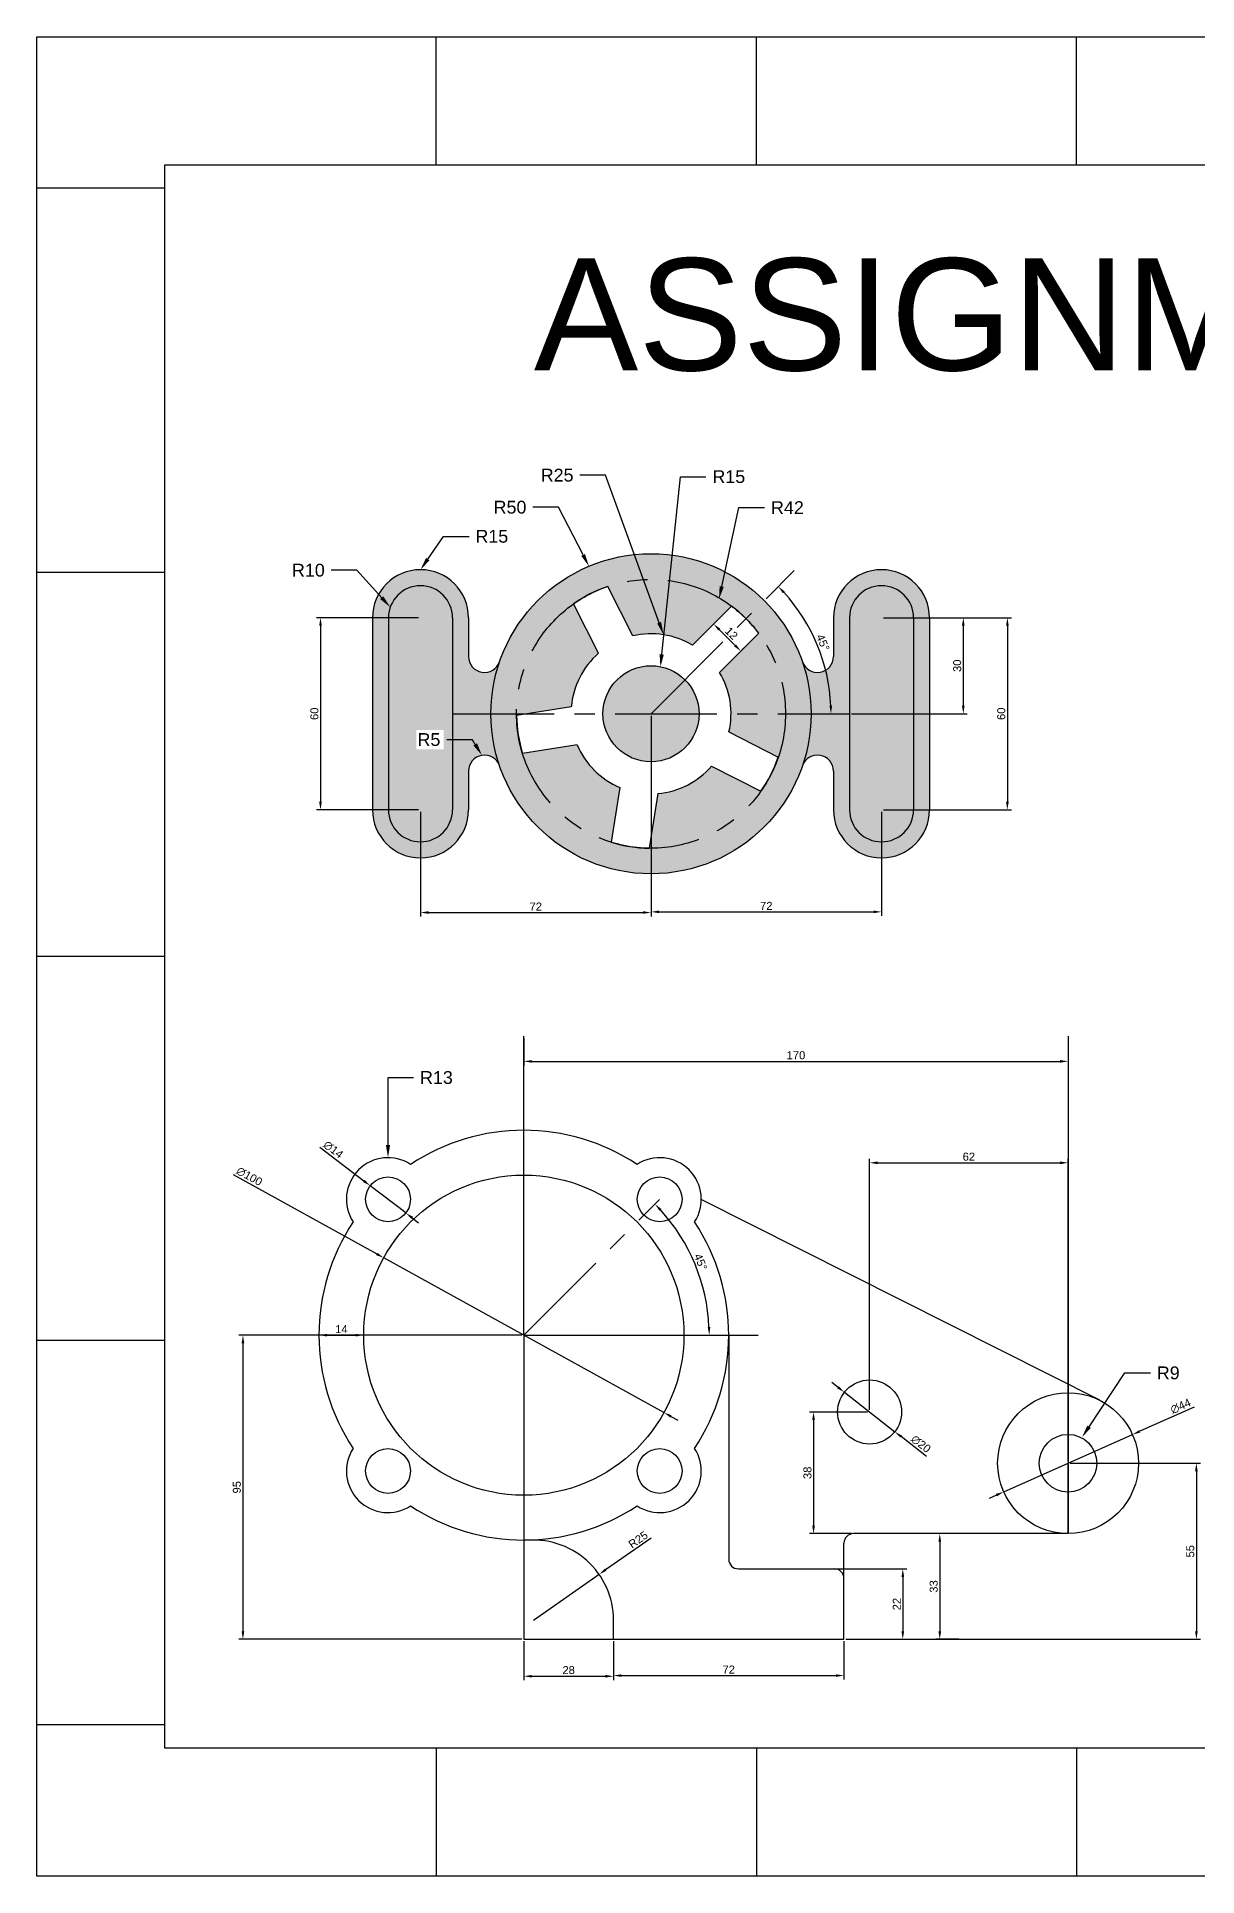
# Model space of a CAD drawing. Header units: millimetres. Extents: x 711 to 1361, y 443 to 1017.
# Drawn here: x 711 to 1073, y 443 to 1017 of the extents above; entities that cross this region are included whole.
import ezdxf
from ezdxf import colors
from ezdxf.entities.mleader import LeaderData, LeaderLine
from ezdxf.math import Vec2, Vec3

# ---------------------------------------------------------------- set-up
doc = ezdxf.new("R2010")
doc.units = ezdxf.units.MM
doc.linetypes.add('CENTER', pattern=[50.8, 31.75, -6.35, 6.35, -6.35])
doc.styles.get("Standard").update_dxf_attribs({"font": 'arial.ttf'})
doc.dimstyles.new('ISO-25', dxfattribs={"dimtxt": 2.5, "dimasz": 2.5, "dimexe": 1.25, "dimexo": 0.625, "dimtad": 1, "dimtxsty": 'Standard', "dimcen": 2.5, "dimadec": 0, "dimazin": 0, "dimtfac": 1, "dimtmove": 0, "dimatfit": 3, "dimfxl": 1, "dimarcsym": 0})

# ---------------------------------------------------------------- blocks, each defined once
blk = doc.blocks.new('*U2')
for p, q in [((-10.36, -1.87), (1.87, 10.36)), ((-1.87, -10.36), (10.36, 1.87))]:
    blk.add_line(p, q)
blk.add_arc((-23.28, -23.28), 42, 36.78679, 53.21321)
blk = doc.blocks.new('*U3')
at = {"color": 0, "linetype": 'ByBlock', "lineweight": -2, "transparency": 16777216}
for p, rotation in [((332.76, 194.82), 71.99999999999999), ((315.19, 160.34), 144), ((377.03, 150.55), 288), ((342.55, 132.98), 216)]:
    blk.add_blockref('*U2', p, dxfattribs=dict(at, rotation=rotation))
blk.add_blockref('*U2', (370.98, 188.77), dxfattribs=at)
blk = doc.blocks.new('*D4')
at = {"color": 0, "lineweight": -2, "transparency": 16777216}
for p, q in [((902.85, 805.27), (902.85, 742.77)), ((974.85, 775.27), (974.85, 742.77)), ((905.35, 744.02), (972.35, 744.02))]:
    blk.add_line(p, q, dxfattribs=at)
at = {"color": 0, "transparency": 16777216}
for points in [[(905.35, 744.44), (905.35, 743.61), (902.85, 744.02)], [(972.35, 744.44), (972.35, 743.61), (974.85, 744.02)]]:
    blk.add_solid(points, dxfattribs=at)
at = {"layer": 'Defpoints', "color": 0, "transparency": 16777216}
for p in [(902.85, 805.9), (974.85, 775.9), (974.85, 744.02)]:
    blk.add_point(p, dxfattribs=at)
at = {"color": 0, "transparency": 16777216, "insert": (938.85, 745.9), "char_height": 2.5, "attachment_point": 5}
blk.add_mtext('72', dxfattribs=at)
blk = doc.blocks.new('*D5')
at = {"color": 0, "lineweight": -2, "transparency": 16777216}
for p, q in [((902.85, 805.27), (902.85, 742.56)), ((830.85, 775.27), (830.85, 742.56)), ((833.35, 743.81), (900.35, 743.81))]:
    blk.add_line(p, q, dxfattribs=at)
at = {"color": 0, "transparency": 16777216}
for points in [[(833.35, 744.23), (833.35, 743.4), (830.85, 743.81)], [(900.35, 744.23), (900.35, 743.4), (902.85, 743.81)]]:
    blk.add_solid(points, dxfattribs=at)
at = {"layer": 'Defpoints', "color": 0, "transparency": 16777216}
for p in [(902.85, 805.9), (830.85, 775.9), (902.85, 743.81)]:
    blk.add_point(p, dxfattribs=at)
at = {"color": 0, "transparency": 16777216, "insert": (866.85, 745.69), "char_height": 2.5, "attachment_point": 5}
blk.add_mtext('72', dxfattribs=at)
blk = doc.blocks.new('*D6')
at = {"color": 0, "lineweight": -2, "transparency": 16777216}
for p, q in [((830.22, 835.9), (798.36, 835.9)), ((799.61, 833.4), (799.61, 778.4)), ((830.22, 775.9), (798.36, 775.9))]:
    blk.add_line(p, q, dxfattribs=at)
at = {"color": 0, "transparency": 16777216}
for points in [[(799.19, 833.4), (800.03, 833.4), (799.61, 835.9)], [(799.19, 778.4), (800.03, 778.4), (799.61, 775.9)]]:
    blk.add_solid(points, dxfattribs=at)
at = {"layer": 'Defpoints', "color": 0, "transparency": 16777216}
for p in [(830.85, 835.9), (799.61, 775.9), (830.85, 775.9)]:
    blk.add_point(p, dxfattribs=at)
at = {"color": 0, "transparency": 16777216, "insert": (797.71, 805.9), "char_height": 2.5, "attachment_point": 5, "rotation": 90}
blk.add_mtext('60', dxfattribs=at)
blk = doc.blocks.new('*D7')
at = {"color": 0, "lineweight": -2, "transparency": 16777216}
for p, q in [((922.32, 833.86), (923.3, 834.83)), ((924.18, 832.18), (929.13, 827.23)), ((930.81, 825.38), (931.78, 826.35))]:
    blk.add_line(p, q, dxfattribs=at)
at = {"color": 0, "transparency": 16777216}
for points in [[(924.47, 832.48), (923.88, 831.89), (922.41, 833.95)], [(929.42, 827.53), (928.83, 826.94), (930.9, 825.47)]]:
    blk.add_solid(points, dxfattribs=at)
at = {"layer": 'Defpoints', "color": 0, "transparency": 16777216}
for p in [(921.88, 833.42), (930.37, 824.93), (930.9, 825.47)]:
    blk.add_point(p, dxfattribs=at)
at = {"color": 0, "transparency": 16777216, "insert": (927.98, 831.04), "char_height": 2.5, "attachment_point": 5, "rotation": 315}
blk.add_mtext('12', dxfattribs=at)
blk = doc.blocks.new('*D8')
at = {"color": 0, "lineweight": -2, "transparency": 16777216}
blk.add_arc((902.85, 805.9), 56.21, 2.54849, 42.45151, dxfattribs=at)
at = {"color": 0, "transparency": 16777216}
for points in [[(944.02, 843.55), (944.62, 844.13), (942.59, 845.65)], [(959.42, 808.41), (958.58, 808.39), (959.06, 805.9)]]:
    blk.add_solid(points, dxfattribs=at)
at = {"layer": 'Defpoints', "color": 0, "transparency": 16777216}
for p in [(947.56, 850.61), (957.14, 820.45), (840.85, 805.9), (902.85, 805.9), (964.85, 805.9)]:
    blk.add_point(p, dxfattribs=at)
at = {"color": 0, "transparency": 16777216, "insert": (956.53, 828.14), "char_height": 2.5, "attachment_point": 5, "rotation": 292.5}
blk.add_mtext('45°', dxfattribs=at)
blk = doc.blocks.new('*D9')
at = {"color": 0, "lineweight": -2, "transparency": 16777216}
for p, q in [((975.47, 835.9), (1015.41, 835.9)), ((1014.16, 833.4), (1014.16, 778.4)), ((975.47, 775.9), (1015.41, 775.9))]:
    blk.add_line(p, q, dxfattribs=at)
at = {"color": 0, "transparency": 16777216}
for points in [[(1013.74, 833.4), (1014.58, 833.4), (1014.16, 835.9)], [(1013.74, 778.4), (1014.58, 778.4), (1014.16, 775.9)]]:
    blk.add_solid(points, dxfattribs=at)
at = {"layer": 'Defpoints', "color": 0, "transparency": 16777216}
for p in [(974.85, 835.9), (974.85, 775.9), (1014.16, 775.9)]:
    blk.add_point(p, dxfattribs=at)
at = {"color": 0, "transparency": 16777216, "insert": (1012.26, 805.9), "char_height": 2.5, "attachment_point": 5, "rotation": 90}
blk.add_mtext('60', dxfattribs=at)
blk = doc.blocks.new('*D10')
at = {"color": 0, "lineweight": -2, "transparency": 16777216}
for p, q in [((975.47, 835.9), (1001.64, 835.9)), ((1000.39, 833.4), (1000.39, 808.4)), ((965.47, 805.9), (1001.64, 805.9))]:
    blk.add_line(p, q, dxfattribs=at)
at = {"color": 0, "transparency": 16777216}
for points in [[(999.97, 833.4), (1000.8, 833.4), (1000.39, 835.9)], [(999.97, 808.4), (1000.8, 808.4), (1000.39, 805.9)]]:
    blk.add_solid(points, dxfattribs=at)
at = {"layer": 'Defpoints', "color": 0, "transparency": 16777216}
for p in [(974.85, 835.9), (964.85, 805.9), (1000.39, 805.9)]:
    blk.add_point(p, dxfattribs=at)
at = {"color": 0, "transparency": 16777216, "insert": (998.49, 820.9), "char_height": 2.5, "attachment_point": 5, "rotation": 90}
blk.add_mtext('30', dxfattribs=at)
blk = doc.blocks.new('*U21')
blk.add_circle((-2.97, -2.97), 7)
blk.add_arc((-2.97, -2.97), 13, 327.09981, 122.90019)
blk = doc.blocks.new('*U22')
at = {"color": 0, "linetype": 'ByBlock', "lineweight": -2, "transparency": 16777216}
for p, rotation in [((1175.74, 1230.92), 90.00000000000001), ((1175.74, 1140.12), 180), ((1266.53, 1140.12), 270)]:
    blk.add_blockref('*U21', p, dxfattribs=dict(at, rotation=rotation))
blk.add_blockref('*U21', (1266.53, 1230.92), dxfattribs=at)
blk = doc.blocks.new('*D23')
at = {"color": 0, "lineweight": -2, "transparency": 16777216}
for p, q in [((772.29, 661.94), (817.16, 637.17)), ((906.89, 587.63), (819.35, 635.96)), ((909.08, 586.42), (911.27, 585.21))]:
    blk.add_line(p, q, dxfattribs=at)
at = {"color": 0, "transparency": 16777216}
for points in [[(817.36, 637.53), (816.96, 636.8), (819.35, 635.96)], [(909.28, 586.78), (908.88, 586.05), (906.89, 587.63)]]:
    blk.add_solid(points, dxfattribs=at)
at = {"layer": 'Defpoints', "color": 0, "transparency": 16777216}
for p in [(819.35, 635.96), (906.89, 587.63)]:
    blk.add_point(p, dxfattribs=at)
at = {"color": 0, "transparency": 16777216, "insert": (777.39, 661.38), "char_height": 2.5, "attachment_point": 5, "rotation": 331.09628}
blk.add_mtext('∅100', dxfattribs=at)
blk = doc.blocks.new('*D24')
at = {"color": 0, "lineweight": -2, "transparency": 16777216}
for p, q in [((799.12, 611.17), (799.12, 610.54)), ((801.62, 611.79), (810.62, 611.79)), ((813.12, 612.42), (813.12, 613.04))]:
    blk.add_line(p, q, dxfattribs=at)
at = {"color": 0, "transparency": 16777216}
for points in [[(801.62, 612.21), (801.62, 611.38), (799.12, 611.79)], [(810.62, 612.21), (810.62, 611.38), (813.12, 611.79)]]:
    blk.add_solid(points, dxfattribs=at)
at = {"layer": 'Defpoints', "color": 0, "transparency": 16777216}
for p in [(799.12, 611.79), (813.12, 611.79), (813.12, 611.79)]:
    blk.add_point(p, dxfattribs=at)
at = {"color": 0, "transparency": 16777216, "insert": (806.12, 613.67), "char_height": 2.5, "attachment_point": 5}
blk.add_mtext('14', dxfattribs=at)
blk = doc.blocks.new('*D25')
at = {"color": 0, "lineweight": -2, "transparency": 16777216}
for p, q in [((799.41, 670.49), (813.15, 659.99)), ((826.26, 649.97), (815.13, 658.47)), ((828.24, 648.45), (830.23, 646.93))]:
    blk.add_line(p, q, dxfattribs=at)
at = {"color": 0, "transparency": 16777216}
for points in [[(813.4, 660.32), (812.89, 659.66), (815.13, 658.47)], [(828.5, 648.78), (827.99, 648.12), (826.26, 649.97)]]:
    blk.add_solid(points, dxfattribs=at)
at = {"layer": 'Defpoints', "color": 0, "transparency": 16777216}
for p in [(815.13, 658.47), (826.26, 649.97)]:
    blk.add_point(p, dxfattribs=at)
at = {"color": 0, "transparency": 16777216, "insert": (803.6, 669.77), "char_height": 2.5, "attachment_point": 5, "rotation": 322.60867}
blk.add_mtext('∅14', dxfattribs=at)
blk = doc.blocks.new('*D26')
at = {"color": 0, "lineweight": -2, "transparency": 16777216}
for p, q in [((862.5, 611.79), (774.14, 611.79)), ((775.39, 609.29), (775.39, 519.29)), ((862.5, 516.79), (774.14, 516.79))]:
    blk.add_line(p, q, dxfattribs=at)
at = {"color": 0, "transparency": 16777216}
for points in [[(774.97, 609.29), (775.8, 609.29), (775.39, 611.79)], [(774.97, 519.29), (775.8, 519.29), (775.39, 516.79)]]:
    blk.add_solid(points, dxfattribs=at)
at = {"layer": 'Defpoints', "color": 0, "transparency": 16777216}
for p in [(863.12, 611.79), (775.39, 516.79), (863.12, 516.79)]:
    blk.add_point(p, dxfattribs=at)
at = {"color": 0, "transparency": 16777216, "insert": (773.48, 564.29), "char_height": 2.5, "attachment_point": 5, "rotation": 90}
blk.add_mtext('95', dxfattribs=at)
blk = doc.blocks.new('*D27')
at = {"color": 0, "lineweight": -2, "transparency": 16777216}
for p, q in [((863.12, 516.17), (863.12, 504)), ((891.12, 516.17), (891.12, 504)), ((865.62, 505.25), (888.62, 505.25))]:
    blk.add_line(p, q, dxfattribs=at)
at = {"color": 0, "transparency": 16777216}
for points in [[(865.62, 505.66), (865.62, 504.83), (863.12, 505.25)], [(888.62, 505.66), (888.62, 504.83), (891.12, 505.25)]]:
    blk.add_solid(points, dxfattribs=at)
at = {"layer": 'Defpoints', "color": 0, "transparency": 16777216}
for p in [(863.12, 516.79), (891.12, 516.79), (891.12, 505.25)]:
    blk.add_point(p, dxfattribs=at)
at = {"color": 0, "transparency": 16777216, "insert": (877.12, 507.15), "char_height": 2.5, "attachment_point": 5}
blk.add_mtext('28', dxfattribs=at)
blk = doc.blocks.new('*D28')
at = {"color": 0, "lineweight": -2, "transparency": 16777216}
for p, q in [((863.12, 704.55), (863.12, 696.07)), ((1033.12, 704.55), (1033.12, 696.07)), ((865.62, 697.32), (1030.62, 697.32))]:
    blk.add_line(p, q, dxfattribs=at)
at = {"color": 0, "transparency": 16777216}
for points in [[(865.62, 697.74), (865.62, 696.91), (863.12, 697.32)], [(1030.62, 697.74), (1030.62, 696.91), (1033.12, 697.32)]]:
    blk.add_solid(points, dxfattribs=at)
at = {"layer": 'Defpoints', "color": 0, "transparency": 16777216}
for p in [(863.12, 705.18), (1033.12, 705.18), (1033.12, 697.32)]:
    blk.add_point(p, dxfattribs=at)
at = {"color": 0, "transparency": 16777216, "insert": (948.12, 699.22), "char_height": 2.5, "attachment_point": 5}
blk.add_mtext('170', dxfattribs=at)
blk = doc.blocks.new('*D29')
at = {"color": 0, "lineweight": -2, "transparency": 16777216}
for p, q in [((971.12, 588.42), (971.12, 666.88)), ((1033.12, 572.42), (1033.12, 666.88)), ((973.62, 665.63), (1030.62, 665.63))]:
    blk.add_line(p, q, dxfattribs=at)
at = {"color": 0, "transparency": 16777216}
for points in [[(973.62, 666.05), (973.62, 665.22), (971.12, 665.63)], [(1030.62, 666.05), (1030.62, 665.22), (1033.12, 665.63)]]:
    blk.add_solid(points, dxfattribs=at)
at = {"layer": 'Defpoints', "color": 0, "transparency": 16777216}
for p in [(1033.12, 665.63), (971.12, 587.79), (1033.12, 571.79)]:
    blk.add_point(p, dxfattribs=at)
at = {"color": 0, "transparency": 16777216, "insert": (1002.12, 667.53), "char_height": 2.5, "attachment_point": 5}
blk.add_mtext('62', dxfattribs=at)
blk = doc.blocks.new('*D30')
at = {"color": 0, "lineweight": -2, "transparency": 16777216}
for p, q in [((1072.51, 589.33), (1055.5, 581.76)), ((1013.02, 562.85), (1053.22, 580.74)), ((1010.74, 561.83), (1008.46, 560.81))]:
    blk.add_line(p, q, dxfattribs=at)
at = {"color": 0, "transparency": 16777216}
for points in [[(1055.33, 582.14), (1055.67, 581.38), (1053.22, 580.74)], [(1010.57, 562.21), (1010.91, 561.45), (1013.02, 562.85)]]:
    blk.add_solid(points, dxfattribs=at)
at = {"layer": 'Defpoints', "color": 0, "transparency": 16777216}
for p in [(1053.22, 580.74), (1013.02, 562.85)]:
    blk.add_point(p, dxfattribs=at)
at = {"color": 0, "transparency": 16777216, "insert": (1068.27, 589.6), "char_height": 2.5, "attachment_point": 5, "rotation": 23.99633}
blk.add_mtext('∅44', dxfattribs=at)
blk = doc.blocks.new('*D31')
at = {"color": 0, "lineweight": -2, "transparency": 16777216}
for p, q in [((1033.75, 571.79), (1074.44, 571.79)), ((1073.19, 569.29), (1073.19, 519.29)), ((963.75, 516.79), (1074.44, 516.79))]:
    blk.add_line(p, q, dxfattribs=at)
at = {"color": 0, "transparency": 16777216}
for points in [[(1072.77, 569.29), (1073.61, 569.29), (1073.19, 571.79)], [(1072.77, 519.29), (1073.61, 519.29), (1073.19, 516.79)]]:
    blk.add_solid(points, dxfattribs=at)
at = {"layer": 'Defpoints', "color": 0, "transparency": 16777216}
for p in [(1033.12, 571.79), (963.12, 516.79), (1073.19, 516.79)]:
    blk.add_point(p, dxfattribs=at)
at = {"color": 0, "transparency": 16777216, "insert": (1071.29, 544.29), "char_height": 2.5, "attachment_point": 5, "rotation": 90}
blk.add_mtext('55', dxfattribs=at)
blk = doc.blocks.new('*D32')
at = {"color": 0, "lineweight": -2, "transparency": 16777216}
for p, q in [((999, 549.79), (991.8, 549.79)), ((993.05, 547.29), (993.05, 519.29)), ((999, 516.79), (991.8, 516.79))]:
    blk.add_line(p, q, dxfattribs=at)
at = {"color": 0, "transparency": 16777216}
for points in [[(992.63, 547.29), (993.46, 547.29), (993.05, 549.79)], [(992.63, 519.29), (993.46, 519.29), (993.05, 516.79)]]:
    blk.add_solid(points, dxfattribs=at)
at = {"layer": 'Defpoints', "color": 0, "transparency": 16777216}
for p in [(999.62, 549.79), (993.05, 516.79), (999.62, 516.79)]:
    blk.add_point(p, dxfattribs=at)
at = {"color": 0, "transparency": 16777216, "insert": (991.15, 533.29), "char_height": 2.5, "attachment_point": 5, "rotation": 90}
blk.add_mtext('33', dxfattribs=at)
blk = doc.blocks.new('*D33')
at = {"color": 0, "lineweight": -2, "transparency": 16777216}
for p, q in [((945.75, 538.79), (982.74, 538.79)), ((981.49, 536.29), (981.49, 519.29)), ((963.75, 516.79), (982.74, 516.79))]:
    blk.add_line(p, q, dxfattribs=at)
at = {"color": 0, "transparency": 16777216}
for points in [[(981.07, 536.29), (981.91, 536.29), (981.49, 538.79)], [(981.07, 519.29), (981.91, 519.29), (981.49, 516.79)]]:
    blk.add_solid(points, dxfattribs=at)
at = {"layer": 'Defpoints', "color": 0, "transparency": 16777216}
for p in [(945.12, 538.79), (963.12, 516.79), (981.49, 516.79)]:
    blk.add_point(p, dxfattribs=at)
at = {"color": 0, "transparency": 16777216, "insert": (979.61, 527.79), "char_height": 2.5, "attachment_point": 5, "rotation": 90}
blk.add_mtext('22', dxfattribs=at)
blk = doc.blocks.new('*D34')
at = {"color": 0, "lineweight": -2, "transparency": 16777216}
for p, q in [((961.27, 595.48), (959.3, 597.02)), ((963.24, 593.95), (979, 581.64)), ((988.89, 573.92), (980.98, 580.1))]:
    blk.add_line(p, q, dxfattribs=at)
at = {"color": 0, "transparency": 16777216}
for points in [[(961.52, 595.81), (961.01, 595.16), (963.24, 593.95)], [(981.23, 580.43), (980.72, 579.77), (979, 581.64)]]:
    blk.add_solid(points, dxfattribs=at)
at = {"layer": 'Defpoints', "color": 0, "transparency": 16777216}
for p in [(963.24, 593.95), (979, 581.64)]:
    blk.add_point(p, dxfattribs=at)
at = {"color": 0, "transparency": 16777216, "insert": (987.13, 577.8), "char_height": 2.5, "attachment_point": 5, "rotation": 322.0276}
blk.add_mtext('∅20', dxfattribs=at)
blk = doc.blocks.new('*D35')
at = {"color": 0, "lineweight": -2, "transparency": 16777216}
for p, q in [((970.5, 587.79), (952.37, 587.79)), ((953.62, 585.29), (953.62, 552.29)), ((965.5, 549.79), (952.37, 549.79))]:
    blk.add_line(p, q, dxfattribs=at)
at = {"color": 0, "transparency": 16777216}
for points in [[(953.2, 585.29), (954.04, 585.29), (953.62, 587.79)], [(953.2, 552.29), (954.04, 552.29), (953.62, 549.79)]]:
    blk.add_solid(points, dxfattribs=at)
at = {"layer": 'Defpoints', "color": 0, "transparency": 16777216}
for p in [(971.12, 587.79), (953.62, 549.79), (966.12, 549.79)]:
    blk.add_point(p, dxfattribs=at)
at = {"color": 0, "transparency": 16777216, "insert": (951.72, 568.79), "char_height": 2.5, "attachment_point": 5, "rotation": 90}
blk.add_mtext('38', dxfattribs=at)
blk = doc.blocks.new('*D36')
at = {"color": 0, "lineweight": -2, "transparency": 16777216}
for p, q in [((902.89, 548.43), (888.68, 538.52)), ((866.12, 522.79), (886.63, 537.09))]:
    blk.add_line(p, q, dxfattribs=at)
at = {"color": 0, "transparency": 16777216}
blk.add_solid([(888.44, 538.86), (888.92, 538.18), (886.63, 537.09)], dxfattribs=at)
at = {"layer": 'Defpoints', "color": 0, "transparency": 16777216}
for p in [(886.63, 537.09), (866.12, 522.79)]:
    blk.add_point(p, dxfattribs=at)
at = {"color": 0, "transparency": 16777216, "insert": (898.83, 547.92), "char_height": 2.5, "attachment_point": 5, "rotation": 34.88255}
blk.add_mtext('R25', dxfattribs=at)
blk = doc.blocks.new('*D37')
at = {"color": 0, "lineweight": -2, "transparency": 16777216}
for p, q in [((891.12, 516.17), (891.12, 504.21)), ((963.12, 516.17), (963.12, 504.21)), ((893.62, 505.46), (960.62, 505.46))]:
    blk.add_line(p, q, dxfattribs=at)
at = {"color": 0, "transparency": 16777216}
for points in [[(893.62, 505.87), (893.62, 505.04), (891.12, 505.46)], [(960.62, 505.87), (960.62, 505.04), (963.12, 505.46)]]:
    blk.add_solid(points, dxfattribs=at)
at = {"layer": 'Defpoints', "color": 0, "transparency": 16777216}
for p in [(891.12, 516.79), (963.12, 516.79), (963.12, 505.46)]:
    blk.add_point(p, dxfattribs=at)
at = {"color": 0, "transparency": 16777216, "insert": (927.12, 507.34), "char_height": 2.5, "attachment_point": 5}
blk.add_mtext('72', dxfattribs=at)
blk = doc.blocks.new('*D38')
at = {"color": 0, "lineweight": -2, "transparency": 16777216}
blk.add_arc((863.12, 611.79), 57.89, 2.47436, 42.52564, dxfattribs=at)
at = {"color": 0, "transparency": 16777216}
for points in [[(905.49, 650.64), (906.09, 651.21), (904.06, 652.73)], [(921.38, 614.3), (920.55, 614.28), (921.02, 611.79)]]:
    blk.add_solid(points, dxfattribs=at)
at = {"layer": 'Defpoints', "color": 0, "transparency": 16777216}
for p in [(905.55, 654.22), (919.04, 626.78), (863.12, 611.79), (863.12, 611.79), (936.27, 611.79)]:
    blk.add_point(p, dxfattribs=at)
at = {"color": 0, "transparency": 16777216, "insert": (918.36, 634.67), "char_height": 2.5, "attachment_point": 5, "rotation": 292.5}
blk.add_mtext('45°', dxfattribs=at)

msp = doc.modelspace()

# ---------------------------------------------------------------- hatches: boundary and pattern name
h = msp.add_hatch(color=256)
h.set_gradient(color1=(122, 175, 223), tint=1, name='SPHERICAL')
h.paths.add_polyline_path([(909.448, 855.462, 0.0591707), (897.656, 855.63), (900.49, 847.834, -0.0484959), (908.611, 847.502)], flags=17)
h.paths.add_polyline_path([(909.448, 855.462), (908.611, 847.502, -0.3744334), (944.846, 805.9, -1), (860.846, 805.9, -0.4551451), (908.611, 847.502), (909.448, 855.462, 0.4535522), (852.846, 805.9, 1), (952.846, 805.9, 0.3759396)])
h.paths.add_polyline_path([(886.482, 824.8), (878.628, 840.214, 0.2437127), (860.846, 805.9), (864.492, 805.9), (877.937, 808.029, -0.195408)], flags=17)
h.paths.add_polyline_path([(889.32, 845.662), (897.174, 830.248, -0.0975661), (906.833, 830.58), (908.611, 847.502, 0.0484959), (900.49, 847.834, 0.0680449)], flags=17)
h.paths.add_polyline_path([(927.998, 839.536, 0.1267598), (908.611, 847.502), (906.833, 830.58, -0.0960115), (915.765, 827.303)], flags=17)
h.paths.add_polyline_path([(936.483, 831.051), (924.25, 818.818, -0.1365983), (927.846, 805.9), (944.846, 805.9, 0.1619055)], flags=17)
h.paths.add_polyline_path([(944.846, 805.9), (927.846, 805.9, -0.0572808), (927.194, 800.228), (942.609, 792.374, 0.0821569)], flags=17)
h.paths.add_polyline_path([(921.746, 789.536, -0.195408), (904.976, 780.991), (902.27, 763.904, 0.2473526), (937.161, 781.682)], flags=17)
h.paths.add_polyline_path([(879.814, 796.177), (862.727, 793.471, 0.2473526), (890.417, 765.781), (893.124, 782.868, -0.195408)], flags=17)
h.paths.add_polyline_path([(897.656, 855.63), (900.49, 847.834, -0.0484959), (908.611, 847.502), (909.448, 855.462, 0.0591707)], flags=16)
h.paths.add_polyline_path([(855.574, 822.187, -0.8464781), (845.846, 823.816), (845.846, 835.9, 1), (815.846, 835.9), (815.846, 775.9, 1), (845.846, 775.9), (845.846, 787.983, -0.366415), (850.021, 792.915), (847.047, 797.81), (840.846, 797.81), (840.846, 775.9, -1), (820.846, 775.9), (820.846, 835.9, -1), (840.846, 835.9), (840.846, 805.9), (852.846, 805.9, -0.0831431)])
h.paths.add_polyline_path([(852.846, 805.9), (840.846, 805.9), (840.846, 797.81), (847.047, 797.81), (850.021, 792.915, -0.366415), (855.574, 789.612, -0.0831431)], flags=17)
h.paths.add_polyline_path([(964.846, 805.9), (952.846, 805.9, -0.0831431), (950.119, 789.612, -0.8464781), (959.846, 787.983), (959.846, 775.9, 1), (989.846, 775.9), (989.846, 835.9, 1), (959.846, 835.9), (959.846, 823.816, -0.8464781), (950.119, 822.187, -0.0831431), (952.846, 805.9), (964.846, 805.9), (964.846, 835.9, -1), (984.846, 835.9), (984.846, 775.9, -1), (964.846, 775.9)])
h = msp.add_hatch(color=256)
h.set_gradient(color1=(88, 186, 72), color2=(241, 235, 31), tint=1, name='CYLINDER')
h.paths.add_polyline_path([(820.846, 775.9, 1), (840.846, 775.9), (840.846, 835.9, 1), (820.846, 835.9)])
h.paths.add_polyline_path([(838.047, 800.844), (838.047, 794.776), (829.566, 794.776), (829.566, 800.844)], flags=16)
h = msp.add_hatch(color=256)
h.set_gradient(color1=(88, 186, 72), color2=(241, 235, 31), tint=1, name='CYLINDER')
h.paths.add_polyline_path([(964.846, 775.9, 1), (984.846, 775.9), (984.846, 835.9, 1), (964.846, 835.9)])
h = msp.add_hatch(color=256)
h.set_gradient(color1=(88, 186, 72), color2=(241, 235, 31), tint=1, name='CYLINDER')
h.paths.add_polyline_path([(913.453, 816.506, 0.6681786), (887.846, 805.9), (902.846, 805.9)])
h.paths.add_polyline_path([(917.846, 805.9), (887.846, 805.9, 1)])
h.paths.add_polyline_path([(913.453, 816.506), (902.846, 805.9), (917.846, 805.9, 0.1989124)])

# ---------------------------------------------------------------- linework, layer by layer
for p, q in [((835.784, 977.372), (835.784, 1017.372)), ((935.784, 977.372), (935.784, 1017.372)), ((1035.784, 977.372), (1035.784, 1017.372)), ((750.995, 970.078), (710.995, 970.078)), ((750.995, 850.078), (710.995, 850.078)), ((815.846, 835.9), (815.846, 775.9)), ((820.846, 835.9), (820.846, 775.9)), ((840.846, 835.9), (840.846, 775.9)), ((845.846, 835.9), (845.846, 823.816)), ((959.846, 835.9), (959.846, 823.816)), ((964.846, 835.9), (964.846, 775.9)), ((984.846, 835.9), (984.846, 775.9)), ((989.846, 835.9), (989.846, 775.9)), ((845.846, 787.983), (845.846, 775.9)), ((959.846, 787.983), (959.846, 775.9)), ((750.995, 730.078), (710.995, 730.078)), ((863.122, 611.793), (863.122, 705.178)), ((1033.122, 705.178), (1033.122, 549.793)), ((1043.029, 591.436), (918.548, 654.22)), ((750.995, 610.078), (710.995, 610.078)), ((863.122, 611.793), (936.273, 611.793)), ((863.122, 611.793), (863.122, 516.793)), ((927.122, 611.793), (927.122, 541.793)), ((1033.122, 549.793), (1033.122, 571.793)), ((866.122, 547.793), (863.122, 547.793)), ((963.122, 516.793), (963.122, 546.793)), ((1033.122, 549.793), (966.122, 549.793)), ((930.122, 538.793), (960.122, 538.793)), ((963.122, 516.793), (963.122, 535.793)), ((891.122, 516.793), (891.122, 522.793)), ((863.122, 516.793), (891.122, 516.793)), ((891.122, 516.793), (963.122, 516.793)), ((750.995, 490.078), (710.995, 490.078)), ((835.784, 482.784), (835.784, 442.784)), ((935.784, 482.784), (935.784, 442.784)), ((1035.784, 482.784), (1035.784, 442.784))]:
    msp.add_line(p, q)
at = {"linetype": 'CENTER'}
for p, q in [((902.846, 805.9), (947.556, 850.61)), ((840.846, 805.9), (964.846, 805.9)), ((863.122, 611.793), (905.548, 654.22))]:
    msp.add_line(p, q, dxfattribs=at)
for points in [[(710.995, 1017.372), (1360.572, 1017.372), (1360.572, 442.784), (710.995, 442.784)], [(750.995, 977.372), (1320.572, 977.372), (1320.572, 482.784), (750.995, 482.784)]]:
    msp.add_lwpolyline(points, close=True)
for centre, radius in [((902.846, 805.9), 50), ((902.846, 805.9), 15), ((863.122, 611.793), 50), ((971.122, 587.793), 10), ((1033.122, 571.793), 22), ((1033.122, 571.793), 9)]:
    msp.add_circle(centre, radius)
msp.add_circle((902.846, 805.9), 42, dxfattribs=at)
for centre, radius, start, end in [((830.846, 835.9), 15, 0, 180), ((974.846, 835.9), 15, 0, 180), ((830.846, 835.9), 10, 0, 180), ((974.846, 835.9), 10, 0, 180), ((902.846, 805.9), 25, 58.88654, 103.11346), ((850.846, 823.816), 5, 180, 340.988735), ((902.846, 805.9), 25, 130.88654, 175.11346), ((954.846, 823.816), 5, 199.011265, 0), ((902.846, 805.9), 25, 346.88654, 31.11346), ((850.846, 787.983), 5, 19.011265, 180), ((902.846, 805.9), 25, 202.88654, 247.11346), ((954.846, 787.983), 5, 0, 160.988735), ((902.846, 805.9), 25, 274.88654, 319.11346), ((830.846, 775.9), 15, 180, 0), ((830.846, 775.9), 10, 180, 0), ((974.846, 775.9), 15, 180, 0), ((974.846, 775.9), 10, 180, 0), ((863.122, 611.793), 64, 56.455825, 123.544175), ((863.122, 611.793), 64, 146.455825, 213.544175), ((863.122, 611.793), 64, 326.455825, 33.544175), ((863.122, 611.793), 64, 236.455825, 303.544175), ((866.122, 522.793), 25, 0, 96.892103), ((966.122, 546.793), 3, 90, 180), ((930.122, 541.793), 3, 180, 270), ((960.122, 535.793), 3, 0, 90)]:
    msp.add_arc(centre, radius, start, end)

# ---------------------------------------------------------------- block references
for name, p in [('*U3', (555.145, 640.408)), ('*U22', (-358.009, -573.726))]:
    msp.add_blockref(name, p)

# ---------------------------------------------------------------- texts
at = {"color": 181}
msp.add_text('ASSIGNMENT 9', height=35, dxfattribs=at).set_placement((866.259, 913.166))

# ---------------------------------------------------------------- dimensions: what is measured, and where the dimension line sits
for base, line1, line2, picture, middle in [((957.141, 820.448), ((902.846, 805.9), (947.556, 850.61)), ((840.846, 805.9), (964.846, 805.9)), '*D8', (956.53, 828.136)), ((919.043, 626.778), ((863.122, 611.793), (936.273, 611.793)), ((863.122, 611.793), (905.548, 654.22)), '*D38', (918.361, 634.674))]:
    dim = msp.add_angular_dim_2l(base=base, line1=line1, line2=line2, dimstyle='ISO-25')
    dim.commit()
    dim.dimension.update_dxf_attribs({"geometry": picture, "text_midpoint": middle})
for base, p1, p2, picture, middle in [((799.609, 775.9), (830.846, 835.9), (830.846, 775.9), '*D6', (797.708, 805.9)), ((1000.388, 805.9), (974.846, 835.9), (964.846, 805.9), '*D10', (998.486, 820.9)), ((1014.161, 775.9), (974.846, 835.9), (974.846, 775.9), '*D9', (1012.26, 805.9)), ((775.386, 516.793), (863.122, 611.793), (863.122, 516.793), '*D26', (773.485, 564.293)), ((953.619, 549.793), (971.122, 587.793), (966.122, 549.793), '*D35', (951.717, 568.793)), ((1073.19, 516.793), (1033.122, 571.793), (963.122, 516.793), '*D31', (1071.294, 544.293)), ((993.048, 516.793), (999.622, 549.793), (999.622, 516.793), '*D32', (991.146, 533.293)), ((981.49, 516.793), (945.122, 538.793), (963.122, 516.793), '*D33', (979.61, 527.793))]:
    dim = msp.add_linear_dim(base=base, p1=p1, p2=p2, angle=90, dimstyle='ISO-25')
    dim.commit()
    dim.dimension.update_dxf_attribs({"geometry": picture, "text_midpoint": middle})
dim = msp.add_aligned_dim(p1=(921.881, 833.42), p2=(930.366, 824.934), distance=0.751, dimstyle='ISO-25')
dim.commit()
dim.dimension.update_dxf_attribs({"geometry": '*D7', "text_midpoint": (927.984, 831.037)})
for base, p1, p2, picture, middle in [((902.846, 743.814), (830.846, 775.9), (902.846, 805.9), '*D5', (866.846, 745.694)), ((974.846, 744.022), (902.846, 805.9), (974.846, 775.9), '*D4', (938.846, 745.902)), ((1033.122, 697.323), (863.122, 705.178), (1033.122, 705.178), '*D28', (948.122, 699.225)), ((1033.122, 665.632), (971.122, 587.793), (1033.122, 571.793), '*D29', (1002.122, 667.534)), ((813.122, 611.793), (799.122, 611.793), (813.122, 611.793), '*D24', (806.122, 613.674)), ((891.122, 505.247), (863.122, 516.793), (891.122, 516.793), '*D27', (877.122, 507.148)), ((963.122, 505.455), (891.122, 516.793), (963.122, 516.793), '*D37', (927.122, 507.335))]:
    dim = msp.add_linear_dim(base=base, p1=p1, p2=p2, dimstyle='ISO-25')
    dim.commit()
    dim.dimension.update_dxf_attribs({"geometry": picture, "text_midpoint": middle})
for p1, p2, picture, middle in [((826.257, 649.969), (815.134, 658.471), '*D25', (802.401, 668.202)), ((906.893, 587.626), (819.35, 635.96), '*D23', (776.441, 659.651)), ((1013.023, 562.847), (1053.22, 580.74), '*D30', (1069.067, 587.795))]:
    dim = msp.add_diameter_dim_2p(p1=p1, p2=p2, dimstyle='ISO-25')
    dim.commit()
    dim.dimension.update_dxf_attribs({"geometry": picture, "text_midpoint": middle, "dimtype": 163})
dim = msp.add_diameter_dim_2p(p1=(963.239, 593.946), p2=(979.005, 581.641), dimstyle='ISO-25')
dim.commit()
dim.dimension.update_dxf_attribs({"geometry": '*D34', "text_midpoint": (987.132, 577.798)})
dim = msp.add_radius_dim(center=(866.122, 522.793), mpoint=(886.63, 537.091), dimstyle='ISO-25')
dim.commit()
dim.dimension.update_dxf_attribs({"geometry": '*D36', "text_midpoint": (899.922, 546.358), "dimtype": 164})

# ---------------------------------------------------------------- leaders
ml = msp.add_multileader_mtext('Standard')
ml.set_content('R25', color=256)
ml.set_leader_properties()
ml.build(insert=Vec2(0, 0))
ctx = ml.context
ctx.base_point, ctx.plane_origin = Vec3(867.06, 880.411), Vec3(906.757, 830.592)
ctx.text_align_type = 2
notes = []
notes.append((ctx, [(0, (1, 1, 0), (888.648, 880.411), (-1, 0), 8, [(0, [(906.757, 830.592)], 0, [])])]))
ctx.mtext.insert, ctx.mtext.alignment, ctx.mtext.flow_direction = Vec3(878.648, 882.446), 3, 5
ml = msp.add_multileader_mtext('Standard')
ml.set_content('R15', color=256)
ml.set_leader_properties()
ml.build(insert=Vec2(0, 0))
ctx = ml.context
ctx.base_point, ctx.plane_origin = Vec3(920.022, 879.96), Vec3(905.772, 820.482)
notes.append((ctx, [(0, (1, 1, 0), (912.022, 879.96), (1, 0), 8, [(0, [(905.772, 820.482)], 0, [])])]))
ctx.mtext.insert, ctx.mtext.flow_direction = Vec3(922.022, 881.995), 5
ml = msp.add_multileader_mtext('Standard')
ml.set_content('R50', color=256)
ml.set_leader_properties()
ml.build(insert=Vec2(0, 0))
ctx = ml.context
ctx.base_point, ctx.plane_origin = Vec3(852.385, 870.397), Vec3(883.472, 851.968)
ctx.text_align_type = 2
notes.append((ctx, [(0, (1, 1, 0), (873.93, 870.397), (-1, 0), 8, [(0, [(883.472, 851.968)], 0, [])])]))
ctx.mtext.insert, ctx.mtext.alignment, ctx.mtext.flow_direction = Vec3(863.93, 872.432), 3, 5
ml = msp.add_multileader_mtext('Standard')
ml.set_content('R42', color=256)
ml.set_leader_properties()
ml.build(insert=Vec2(0, 0))
ctx = ml.context
ctx.base_point, ctx.plane_origin = Vec3(938.327, 870.295), Vec3(924.077, 841.745)
notes.append((ctx, [(0, (1, 1, 0), (930.327, 870.295), (1, 0), 8, [(0, [(924.077, 841.745)], 0, [])])]))
ctx.mtext.insert, ctx.mtext.flow_direction = Vec3(940.327, 872.295), 5
ml = msp.add_multileader_mtext('Standard')
ml.set_content('R15', color=256)
ml.set_leader_properties()
ml.build(insert=Vec2(0, 0))
ctx = ml.context
ctx.base_point, ctx.plane_origin = Vec3(846.004, 861.306), Vec3(830.846, 850.9)
notes.append((ctx, [(0, (1, 1, 0), (838.004, 861.306), (1, 0), 8, [(0, [(830.846, 850.9)], 0, [])])]))
ctx.mtext.insert, ctx.mtext.flow_direction = Vec3(848.004, 863.34), 5
ml = msp.add_multileader_mtext('Standard')
ml.set_content('R10', color=256)
ml.set_leader_properties()
ml.build(insert=Vec2(0, 0))
ctx = ml.context
ctx.base_point, ctx.plane_origin = Vec3(789.404, 850.727), Vec3(821.405, 839.196)
ctx.text_align_type = 2
notes.append((ctx, [(0, (1, 1, 0), (810.948, 850.727), (-1, 0), 8, [(0, [(821.405, 839.196)], 0, [])])]))
ctx.mtext.insert, ctx.mtext.alignment, ctx.mtext.flow_direction = Vec3(800.948, 852.761), 3, 5
ml = msp.add_multileader_mtext('Standard')
ml.set_content('R5', color=256)
ml.set_leader_properties()
ml.build(insert=Vec2(0, 0))
ctx = ml.context
ctx.base_point, ctx.plane_origin = Vec3(828.566, 797.81), Vec3(850.021, 792.915)
ctx.text_align_type = 2
notes.append((ctx, [(0, (1, 1, 0), (847.047, 797.81), (-1, 0), 8, [(0, [(850.021, 792.915)], 0, [])])]))
ctx.mtext.insert, ctx.mtext.alignment, ctx.mtext.flow_direction = Vec3(837.047, 799.844), 3, 5
ml = msp.add_multileader_mtext('Standard')
ml.set_content('R13', color=256)
ml.set_leader_properties()
ml.build(insert=Vec2(0, 0))
ctx = ml.context
ctx.base_point, ctx.plane_origin = Vec3(828.695, 692.246), Vec3(820.695, 667.22)
notes.append((ctx, [(0, (1, 1, 0), (820.695, 692.246), (1, 0), 8, [(0, [(820.695, 667.22)], 0, [])])]))
ctx.mtext.insert, ctx.mtext.flow_direction = Vec3(830.695, 694.281), 5
ml = msp.add_multileader_mtext('Standard')
ml.set_content('R9', color=256)
ml.set_leader_properties()
ml.build(insert=Vec2(0, 0))
ctx = ml.context
ctx.base_point, ctx.plane_origin = Vec3(1058.839, 599.979), Vec3(1037.461, 579.875)
notes.append((ctx, [(0, (1, 1, 0), (1050.839, 599.979), (1, 0), 8, [(0, [(1037.461, 579.875)], 0, [])])]))
ctx.mtext.insert, ctx.mtext.flow_direction = Vec3(1060.839, 602.014), 5
for ctx, leaders in notes:
    for number, flags, end, landing, length, lines in leaders:
        leader = LeaderData()
        leader.index, (leader.has_last_leader_line, leader.has_dogleg_vector, leader.attachment_direction) = number, flags
        leader.last_leader_point, leader.dogleg_vector, leader.dogleg_length = Vec3(end), Vec3(landing), length
        for number, points, colour, breaks in lines:
            line = LeaderLine()
            line.index, line.vertices, line.color, line.breaks = number, Vec3.list(points), colors.encode_raw_color(colour), breaks
            leader.lines.append(line)
        ctx.leaders.append(leader)

doc.saveas('drawing.dxf')
